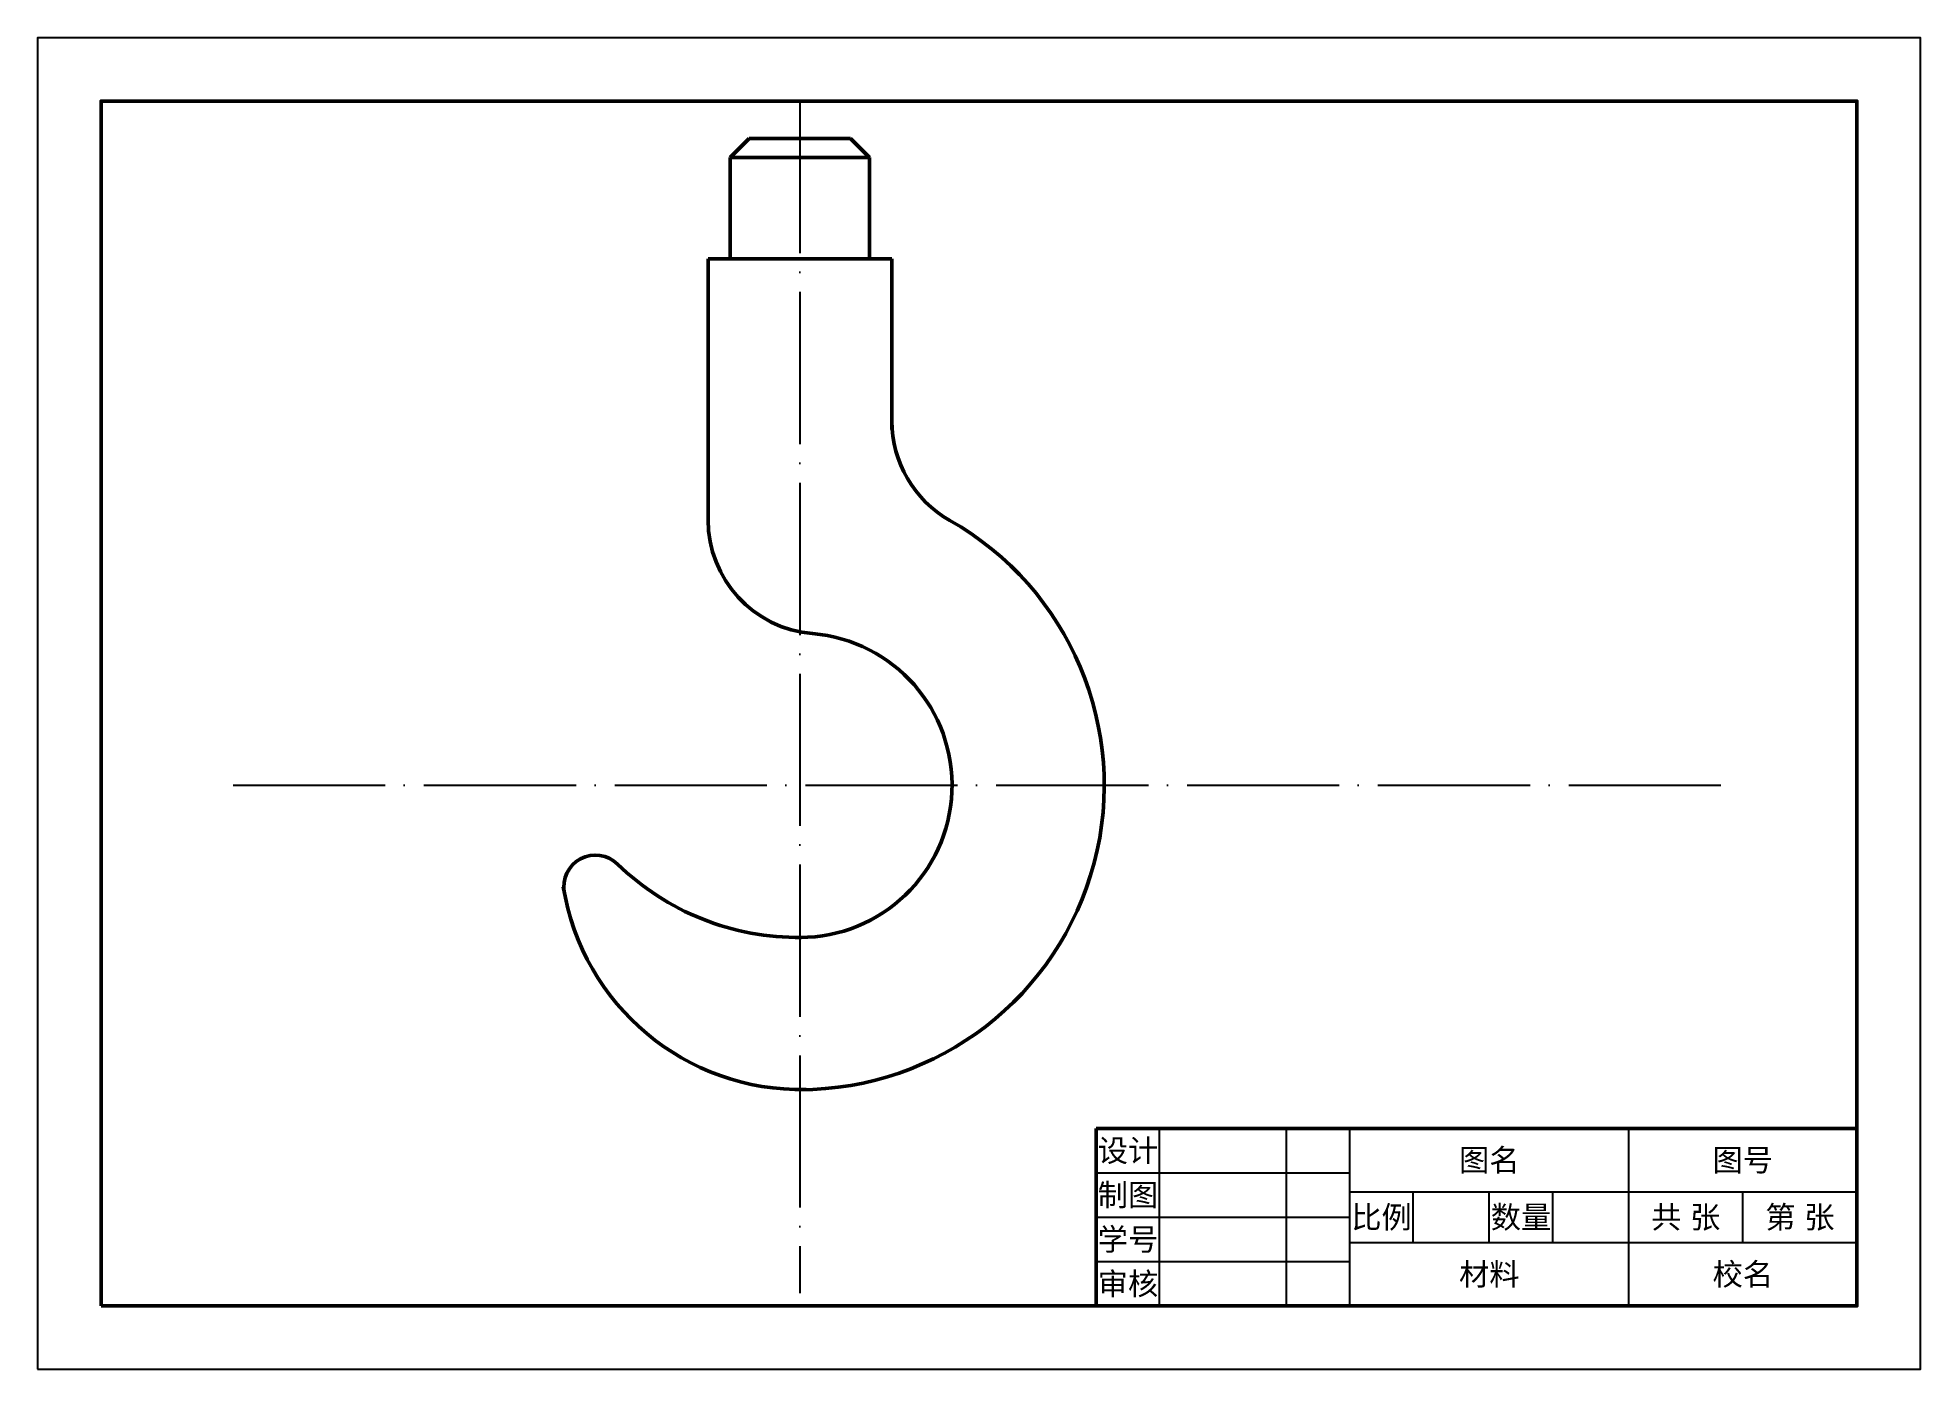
# Model space of a CAD drawing. Header units: millimetres. Extents: x 0 to 297, y 0 to 210.
import ezdxf
from ezdxf.enums import TextEntityAlignment as Align

# ---------------------------------------------------------------- set-up
doc = ezdxf.new("R2010")
doc.units = ezdxf.units.MM
doc.linetypes.add('ACAD_ISO04W100', pattern=[30, 24, -3, 0, -3])
for name, color, linetype, lineweight in [('01粗实线、剖切面的粗剖切线', 7, 'Continuous', 50), ('02细实线、细波浪线、细双折线', 7, 'Continuous', 25), ('05细点画线、剖切面的剖切线', 7, 'ACAD_ISO04W100', 25), ('11文本、细实线', 7, 'Continuous', 25)]:
    doc.layers.add(name, color=color, linetype=linetype, lineweight=lineweight)
doc.styles.add('汉字', font='arial.ttf')

msp = doc.modelspace()

# ---------------------------------------------------------------- linework, layer by layer
at = {"layer": '01粗实线、剖切面的粗剖切线'}
for p, q in [((112.25, 194.1), (109.25, 191.1)), ((112.25, 194.1), (128.25, 194.1)), ((128.25, 194.1), (131.25, 191.1)), ((109.25, 191.1), (109.25, 175.1)), ((109.25, 191.1), (131.25, 191.1)), ((131.25, 191.1), (131.25, 175.1)), ((105.75, 175.1), (134.75, 175.1)), ((105.75, 175.1), (105.75, 133.96)), ((134.75, 175.1), (134.75, 148.21)), ((167, 10), (167, 38)), ((167, 38), (287, 38))]:
    msp.add_line(p, q, dxfattribs=at)
msp.add_lwpolyline([(10, 10), (287, 10), (287, 200), (10, 200)], close=True, dxfattribs=at)
for centre, radius, start, end in [((152.75, 149.55), 18, 180, 240.5), ((123.75, 133.96), 18, 52.1158, 52.3301), ((123.75, 133.96), 18, 180, 265.2198), ((120.25, 92.1), 48, 270, 60.5), ((120.25, 92.1), 24, 270, 85.2198), ((88, 76.1), 5, 45.8374, 190.4792), ((120.04, 109.1), 41, 225.8374, 270.6773), ((120.45, 82.11), 38, 189.0878, 271.1492)]:
    msp.add_arc(centre, radius, start, end, dxfattribs=at)
at = {"layer": '02细实线、细波浪线、细双折线'}
for p, q in [((177, 10), (177, 38)), ((197, 10), (197, 38)), ((207, 10), (207, 38)), ((251, 10), (251, 38)), ((167, 31), (207, 31)), ((207, 28), (287, 28)), ((217, 20), (217, 28)), ((229, 20), (229, 28)), ((239, 20), (239, 28)), ((269, 20), (269, 28)), ((167, 24), (207, 24)), ((207, 20), (287, 20)), ((167, 17), (207, 17))]:
    msp.add_line(p, q, dxfattribs=at)
at = {"layer": '02细实线、细波浪线、细双折线', "color": 0}
msp.add_lwpolyline([(0, 0), (297, 0), (297, 210), (0, 210)], close=True, dxfattribs=at)
at = {"layer": '05细点画线、剖切面的剖切线'}
for p, q in [((120.25, 200), (120.25, 12)), ((30.83, 92.1), (267.24, 92.1)), ((82.92, 76.1), (83, 76.1))]:
    msp.add_line(p, q, dxfattribs=at)

# ---------------------------------------------------------------- texts
at = {"layer": '11文本、细实线', "style": '汉字'}
for s, p in [('设计', (172, 34.5)), ('图名', (229, 33)), ('图号', (269, 33)), ('制图', (172, 27.5)), ('比例', (212, 24)), ('数量', (234, 24)), ('共 张', (260, 24)), ('第 张', (278, 24)), ('学号', (172, 20.5)), ('审核', (172, 13.5)), ('材料', (229, 15)), ('校名', (269, 15))]:
    msp.add_text(s, height=3.5, dxfattribs=at).set_placement(p, align=Align.MIDDLE_CENTER)

doc.saveas('drawing.dxf')
